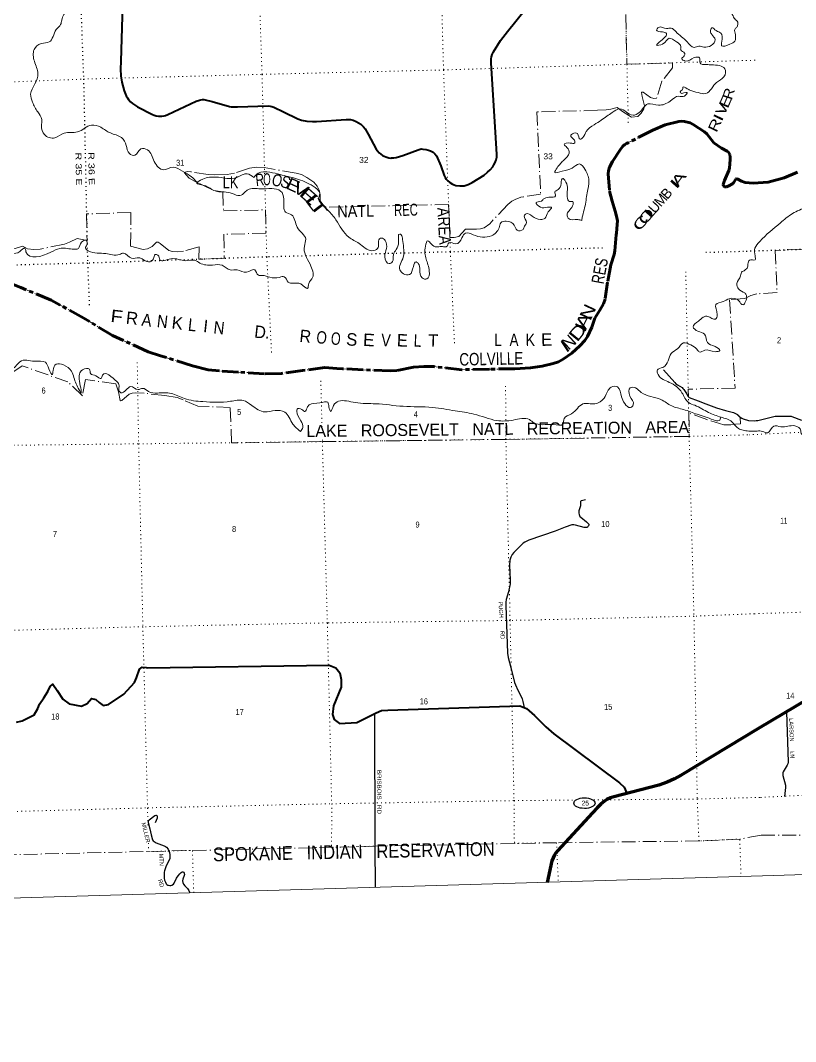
# Model space of a CAD drawing. Header units: feet. Extents: x 489137 to 739700, y 189004 to 379547.
# Drawn here: x 656446 to 679044, y 189004 to 218788 of the extents above; entities that cross this region are included whole.
import ezdxf
from ezdxf.enums import TextEntityAlignment as Align

# ---------------------------------------------------------------- set-up
doc = ezdxf.new("R2010")
doc.units = ezdxf.units.FT
doc.header["$LTSCALE"] = 80
for name, pattern in [('DOT_DASHED', [7.7, 5, -1.2, 0.3, -1.2]), ('DOTTED', [1.5, 0.3, -1.2]), ('LONG_DASH_SHORT_DASH', [9.9, 6, -1.2, 1.5, -1.2])]:
    doc.linetypes.add(name, pattern=pattern)
for name, color, linetype, lineweight in [('11', 7, 'LONG_DASH_SHORT_DASH', 60), ('17', 7, 'Continuous', 25), ('23', 7, 'Continuous', 70), ('26', 7, 'Continuous', 40), ('29', 7, 'Continuous', 25), ('39', 7, 'Continuous', 13), ('4', 7, 'Continuous', 13), ('44', 7, 'DOT_DASHED', 13), ('6', 7, 'DOTTED', 25), ('7', 7, 'DOTTED', 13)]:
    doc.layers.add(name, color=color, linetype=linetype, lineweight=lineweight)
doc.layers.add('30', color=7, linetype='Continuous')
doc.layers.add('41', color=7, linetype='Continuous')

msp = doc.modelspace()

# ---------------------------------------------------------------- linework, layer by layer
at = {"layer": '11'}
for points in [[(677464.66, 214097.12), (677340.85, 214163.49), (677321.69, 214168.96), (677304.69, 214158.47), (677235.06, 214049.62), (677201.66, 214017.73), (677098.34, 213961.15), (677026.07, 213933.21), (676976.09, 213933.62), (676946.05, 213957.68), (676935.99, 213999.13), (676974.95, 214123.29), (677102.25, 214409.29), (677119.42, 214475.89), (677137.89, 214729.13), (677137.2, 214800.6), (677126.09, 214880.67), (677089.63, 214945.79), (677052.74, 214976.31), (676880.81, 215061.21), (676662.71, 215220.79), (676461.5, 215476.73), (676389.79, 215542.35), (676056.96, 215756.97), (675973.49, 215797.46), (675810.24, 215841.48), (675723.55, 215845.93), (675643.62, 215840.98), (675240.87, 215747.31), (674886.17, 215592.38), (674116.62, 215196.13), (674070.95, 215170.93), (674010.94, 215119.78), (673925.9, 215017.39), (673705.49, 214670.34), (673624.18, 214505.93), (673590.84, 214405.84), (673576.08, 214313.65), (673618.16, 213806.21), (673700.57, 213519.84), (673781.2, 213225.36), (673826.46, 213080.29), (673848.69, 212946.84), (673842.19, 212837.5), (673822.01, 212582.09), (673814.28, 212529.98), (673778.36, 212072.9), (673755.33, 211959.34), (673658.66, 211655.93), (673565.46, 211154.91), (673490.33, 210656.4), (673444.17, 210527.03), (673333.74, 210335.3), (673195.22, 210100), (673103.19, 209842.66), (672977.57, 209568.82), (672897.37, 209455.01), (672751.1, 209296.28), (672523.95, 209081.36), (672267.61, 208909.8), (672130.53, 208834.49), (671974.94, 208785.56), (671658.11, 208707.6), (671312.57, 208656.56), (670859.72, 208629.43), (670118, 208617.39), (669317.89, 208601.74), (668498.76, 208692.54), (668207.4, 208694.37), (667904.51, 208670.37), (667416.11, 208578.72), (667229.91, 208563.27), (665836.79, 208628.41), (665669.03, 208636.55), (665317.68, 208660.75), (664666.65, 208576.49), (664059.78, 208494.21), (663566.17, 208484.07), (662804.67, 208532.04), (662245.26, 208563.28), (661917.06, 208600.96), (661458.84, 208711.48), (660532.87, 209009.98)], [(679097.43, 214363.25), (678707.56, 214200.52), (678243.77, 214075.65), (677809.18, 214040.62), (677578.49, 214061.01), (677464.66, 214097.12)], [(660532.87, 209009.98), (660171.11, 209126.6), (659129.95, 209594.83), (658295.29, 210107.01), (657345.49, 210626.16), (656456.14, 210999.62), (655903.65, 211220.76)]]:
    msp.add_lwpolyline(points, dxfattribs=at)
at = {"layer": '17'}
msp.add_ellipse((672888.56, 195959.07), major_axis=(309.24, -1), ratio=0.500121, dxfattribs=at)
at = {"layer": '23'}
for points in [[(680562.45, 199679.6), (677948.07, 198127.92)], [(677948.07, 198127.92), (675708.03, 196772.96), (675513.56, 196664.23), (675296.21, 196568.04), (675060.54, 196484.96), (673747.6, 196144.93), (673645.35, 196113.79), (673543.1, 196067.08), (673469.75, 196020.38), (673367.51, 195929.19), (673261.68, 195826.67), (673128.57, 195679.77), (672106.41, 194564.25), (672057.2, 194504.66), (672009.24, 194430.43), (671972.74, 194364.54), (671942.84, 194277.27), (671804.91, 193648.74)]]:
    msp.add_lwpolyline(points, dxfattribs=at)
at = {"layer": '26'}
for points in [[(670293.9, 215526.55), (670167.68, 217541.06), (670168.81, 217667.99), (670181.4, 217731.16), (670202.46, 217799.29), (670235.24, 217872.56), (670445.7, 218203), (670643.1, 218467.14), (672538.88, 220831.81)], [(659452.29, 220217.19), (659372.36, 217599.94)], [(659372.36, 217599.94), (659365.16, 217364.15), (659374.42, 217172.34), (659402.68, 216988.04), (659474.89, 216729.98), (659525.89, 216593.27), (659566.2, 216527.62), (659599.22, 216479.53), (659657.04, 216411.47), (659711.43, 216363.88), (659863.32, 216267.57), (660298.84, 216040.29), (660340.11, 216020.95), (660399.77, 216004.94), (660470.43, 215993.16), (660524.26, 215991.47), (660572.16, 215996.33), (660636.98, 216006.62), (660673.99, 216016.72), (660747.9, 216043.97), (661565.78, 216429.61), (661665.73, 216465.34), (661709.45, 216475.42), (661751.51, 216482.15), (661788.52, 216482.15), (661830.6, 216475.43), (662034.97, 216427.55), (662542.84, 216277.37), (662590.13, 216269.21), (662631.36, 216266.71), (662770.57, 216270.09), (663663.65, 216298.91), (663724.83, 216291.92), (663775.3, 216280.17), (663830.82, 216259.94), (664115.87, 216124.87), (664534.98, 215913.53), (664643.35, 215876.18), (664794.59, 215850.71), (664959.62, 215842.51), (665080.72, 215843.16), (665940.63, 215903.26), (666073.29, 215899.74), (666146.48, 215878.65), (666230.48, 215839.33), (666369.37, 215758.34), (666446.43, 215688.47), (666497.22, 215623.68), (666587.77, 215474.84), (666812.35, 215037.78), (666852.18, 214982.34), (666900.96, 214930.16), (667000.22, 214851.04), (667096.11, 214808.96), (667189.5, 214784.49), (667246.7, 214774.39), (667268.56, 214776.07), (667331.63, 214782.03), (667400.6, 214793.81), (667599.16, 214851.59), (668039.22, 215014.08), (668127.34, 215039.57), (668179.49, 215037.89), (668272.02, 215026.11), (668345.52, 215005.11), (668399.87, 214989.07), (668475.57, 214943.63), (668531.09, 214898.17), (668576.17, 214834.51), (668699.52, 214549.74), (668798.67, 214266.26), (668825.49, 214209.7), (668862.5, 214155.84), (668902.87, 214112.07), (668960.07, 214064.94), (669040, 214016.89), (669142.63, 213978.18), (669253.66, 213961.34), (669346.18, 213963.02), (669378.15, 213964.71), (669441.2, 213984.14), (669501.1, 214006.94), (669616.15, 214061.57), (669962.08, 214276.97), (670066.2, 214360.28), (670144.39, 214431.9), (670214.24, 214515.15), (670251.04, 214576.13), (670289.06, 214640.63), (670319.34, 214721.43), (670336.16, 214798.86), (670334.58, 214877.19), (670293.9, 215526.55)], [(656335.66, 198324.79), (656492.07, 198360.53), (656850.83, 198531.82), (656951.01, 198721.55), (657004.32, 198849.76), (657125.01, 199025.83), (657243.33, 199215.97), (657316.34, 199362.76), (657387.36, 199426.84), (657518.8, 199248.31), (657686.39, 198993.97), (657865.31, 198852.79), (658229.98, 198784.28), (658395.47, 198860.55), (658518.87, 199008.46), (658644.62, 198979), (658741.53, 198892.44), (658856.68, 198802.26), (659015.26, 198832), (659457.45, 199136.19), (659767.65, 199477.78), (659828.77, 199616.24), (659915.27, 199870.18), (659990.61, 199922.26), (660109.67, 199918.86), (660152.35, 199905.7), (665445.99, 199979.12), (665639.4, 199904.79), (665753.97, 199756.13), (665793, 199563.44), (665792.42, 199341.65), (665569.97, 198794.36), (665545.99, 198539.79), (665591.74, 198401.69), (665747.95, 198282.18), (666249.24, 198315.51), (666813.16, 198590.16), (666972.66, 198664.27), (667157.93, 198674.44), (671008.6, 198794.39), (671204.07, 198718.09), (671428.77, 198519.46), (671765.82, 198180.18), (672000.6, 197981.77), (673911.21, 196552.48), (674051.49, 196424.55), (674122.91, 196242.13)]]:
    msp.add_lwpolyline(points, dxfattribs=at)
at = {"layer": '29'}
for points in [[(675194.89, 208593.84), (675522.83, 208223.52), (675554.46, 208191.11), (675599.18, 208158.36), (675734.85, 208078.52), (675760.85, 208055.01), (675790.04, 208019.06), (675847.54, 207936.03), (675918.03, 207815.72), (675944.29, 207788.81), (676203.2, 207692.14), (676429.99, 207604.51), (676737.61, 207489.92), (677004.81, 207415.77), (677236.09, 207348.37), (677350.61, 207294.44), (677429.2, 207218.05), (677476.35, 207186.59), (677520.88, 207165.93), (677675.82, 207121.5)], [(677675.82, 207121.5), (677859.39, 207114.42), (677896.44, 207114.98), (677943.58, 207121.66), (678446.6, 207243.06), (678482.58, 207246.27), (678884.48, 207247), (678920.9, 207242.88), (678939.49, 207236.89), (679215.45, 207125.6)], [(672920.14, 204802.68), (672803.62, 204780.76), (672790.14, 204775.14), (672783.41, 204769.52), (672775.55, 204759.41), (672772.54, 204746.63), (672774.35, 204680.11), (672771.06, 204634.71), (672764.52, 204597.17), (672729.16, 204489.4), (672723.9, 204452.72), (672723.89, 204420.69), (672732.88, 204372.95), (672741.87, 204348.24), (672757.58, 204324.07), (672782.75, 204297.06), (672947.53, 204165.93), (673000.09, 204117.38), (673014.69, 204092.67), (673013.55, 204072.43), (673004.57, 204049.96), (672991.1, 204025.24), (672977.93, 204011.35), (672959.66, 204000.53), (672932.72, 203998.28), (672877.4, 204002.85), (672627.73, 204069.38), (672577.94, 204079.17), (672556.62, 204079.19), (672522.85, 204072.88), (672331.07, 204011.72), (672034.08, 203891.53), (671263.5, 203624.64), (671210.49, 203601.71), (671154.35, 203569.13), (671104.95, 203538.79), (671049.58, 203488.31), (670831.01, 203268.05), (670786.1, 203206.26), (670741.2, 203128.75), (670713.09, 203042.39), (670705.11, 202890.91), (670723.23, 202472.67), (670723.67, 202356.83), (670675.54, 202125.7), (670607.28, 201894.08), (670597.49, 201821.09), (670593.82, 201722.3), (670646.89, 200335.93), (670665.13, 200211.19), (670743.67, 199916.59), (670853.47, 199482.13), (670880.38, 199409.59), (670949.2, 199249.9), (671044.87, 199066.65), (671071.27, 199001.31), (671091.1, 198922.55), (671129.29, 198747.28)], [(666772.28, 198571.16), (666781.23, 194711.61), (666790.82, 193498.93)], [(678778.47, 198620.78), (678829.04, 197155.37), (678819.39, 197109.12), (678795.26, 197062.87), (678681.65, 196869.62), (678671.18, 196841.73), (678668.94, 196819.26), (678674.75, 196764.26), (678751.06, 196487.13), (678754.27, 196459.74), (678752.64, 196414.49), (678718.97, 196156.37)], [(660386.07, 195391.85), (660438.84, 195526.27), (660443.78, 195553.54), (660441.54, 195571.51), (660432.55, 195589.49), (660416.62, 195602.38), (660394.38, 195602.97), (660364.64, 195586.99), (660202.75, 195464.03), (660172.09, 195436.7), (660165.8, 195414.72), (660165.35, 195391.77), (660219.72, 195210.29), (660260.74, 195035.8), (660300.99, 194889.53), (660318.04, 194855.89), (660342.73, 194835.67), (660400.01, 194805.21), (660638.2, 194716.21), (660670.56, 194695.24), (660699.75, 194672.77), (660749.68, 194618.07), (660790.63, 194520.23), (660803.04, 194450.33), (660806.38, 194385.46), (660798.55, 194335.75), (660692.52, 194126.51), (660641.36, 193986.36), (660632.96, 193945.54), (660636.87, 193772.91), (660647.42, 193709.89), (660670.55, 193651.58), (660695.25, 193608.89), (660715.46, 193586.42), (660742.41, 193570.69), (660758.12, 193561.71), (660800.66, 193558.3), (660834.47, 193557.21), (660859.17, 193566.2), (660908.42, 193597.24), (660928.77, 193620.12), (661000.42, 193770.94), (661045.53, 193838.07), (661094.93, 193900.98), (661131.07, 193931.46), (661164.54, 193952.66), (661182.5, 193952.66), (661195.24, 193943.11), (661218.43, 193918.95), (661227.25, 193877.32), (661222.92, 193849.3), (661184.56, 193743.15), (661173.52, 193689.78), (661179.3, 193640.15), (661202.71, 193593.16), (661240.33, 193544.81), (661312.95, 193467.92), (661357.65, 193406.68), (661388.58, 193338.77)]]:
    msp.add_lwpolyline(points, dxfattribs=at)
at = {"layer": '39'}
for points in [[(677289.2, 219922.94), (677018.26, 219874.91), (676686.89, 219892.3), (676498.78, 220060.71), (676392.59, 220108.3), (676382.19, 219968.88), (676337.53, 219903.16), (676377.62, 219837.68), (676489.24, 219737.82), (676654.82, 219657.53), (676796.82, 219629.05), (676948.18, 219703.66), (677136.83, 219515.1), (677121, 219427.97), (676969.67, 219427.97), (676925.9, 219404.62), (677062.42, 219279.2), (677136.46, 219075.49), (677223.38, 218918.5), (677294.95, 218807.48), (677322.81, 218788.48)], [(658215.1, 219495.09), (658042.53, 219232.38), (657828.43, 219089.55), (657648.56, 218798.41), (657617.67, 218670.55), (657490.54, 218519.96), (657288.3, 218159.67), (657053.36, 218117.11), (656846.23, 217940.19), (656853.41, 217595.56), (656955.85, 217235.32), (656865.01, 216934.45), (656743.83, 216636.82), (656796.5, 216402.29), (656951.27, 216122.08), (657066.29, 215895.26), (657057.02, 215713.53), (657146.57, 215457.8), (657447.73, 215362.98), (657720.46, 215501.32), (658113, 215535.97), (658519.32, 215734.33), (658787.35, 215670.89), (659070.23, 215505), (659390.55, 215372.38), (659531.89, 215142.23), (659622.92, 214906.71), (659779.63, 214856.43), (659956.3, 215040.61), (660146.64, 215015.43), (660347.56, 214669.91), (660620.22, 214433.17), (660896.58, 214511.11), (661172.23, 214389.4), (661428.73, 214228.86), (661592.28, 214072.49)], [(677326.39, 218591.16), (677274.25, 218524.62), (677288.42, 218371.74), (677271.25, 218183.75), (677128.28, 218097.26), (676889.42, 218050.57), (676890.12, 218175.61), (676865.4, 218420.97), (676726.36, 218489.86), (676605.08, 218573.34), (676559.76, 218457.19), (676604.31, 218375.7), (676699.08, 218226.99), (676588.56, 218058.69), (676369.86, 218012.53), (676228.02, 218034.97), (676087.74, 217998.97), (675883.66, 218160.91), (675552.82, 218460.62), (675416.95, 218561.86), (675282.02, 218552.22), (675049.12, 218584.33), (674994.71, 218506.25), (675169.67, 218452.43), (675277.72, 218410.95), (675112.04, 218192.78), (674994.29, 218068.66), (675166.99, 218099.47), (675362.25, 218268.01), (675570.81, 218164.67), (675703.84, 218018.99), (675696.07, 217932.08), (675807.53, 217838.25), (675797.64, 217755.31), (675725.3, 217668.69), (675827.89, 217604.88), (676091.57, 217704.66), (676245.13, 217696.65), (676259.19, 217547.81), (676442.06, 217500.25), (676593.6, 217492.18), (676828.24, 217470.2), (676984.01, 217379.58), (676956.09, 217140.88), (676738.38, 216981.83), (676594.02, 216796.5), (676424.28, 216654.86), (676205.55, 216685.33), (675965.69, 216751.53), (675885.76, 216797.8), (675759.51, 216840.82), (675751.37, 216768.01), (675695.77, 216734.26), (675687.25, 216675.56), (675884.58, 216690.89), (675806.78, 216581.95), (675643.46, 216577.6), (675384.95, 216435.6), (675049.12, 216317.77), (674733.44, 216351.71), (674485.9, 216101.12), (674306.32, 216025.75), (673920.18, 216205.02), (673698.9, 216104.35), (673544.48, 215993.36), (673376.11, 215875.96), (673171.77, 215745.49), (672938.96, 215547.72), (672838.74, 215371.63), (672763.25, 215327.27), (672686.36, 215486.55), (672543.2, 215482.73), (672491.96, 215437), (672596.65, 215294.6), (672603.1, 215204.03), (672475.75, 215212.74), (672297.43, 215165.64), (672380.29, 215085.17), (672447.32, 214917.57), (672295.11, 214723.97), (672091.6, 214486.65), (672026.49, 214355.86), (672241.43, 214391.83), (672531.69, 214478.2), (672742.3, 214600.77), (672901.8, 214445.71), (673017.33, 214124.13), (672970.56, 213759.92), (672895.37, 213326.38), (672833.33, 213080.73), (672810.4, 212957.11)], [(677322.81, 218788.48), (677358.11, 218742.18), (677360.62, 218670.82), (677346.85, 218616.98), (677326.39, 218591.16)], [(663247.3, 214206.72), (663060.8, 214314.67), (662754.89, 214209.73), (662467.1, 214181.9), (661763.52, 214159.13), (661587.03, 214043.52), (661847.53, 213959.72), (662085.14, 213826.91), (662386.91, 213784.53), (662622.04, 213744.41), (662839.72, 213677.62), (662990.37, 213778.42), (663075.25, 213849.25), (663443.74, 213877.21), (663772.51, 213881.93), (664032.64, 213812.23), (664123.78, 213572.68), (664178.15, 213199.06), (664351.9, 213114.96), (664514.77, 212758.34), (664762.27, 212405.99), (664723.24, 212205.32), (664888.72, 211675.35), (664961.67, 211286.09), (664855.29, 211113.87), (664818.68, 210973.76), (664617.48, 211103.5), (664252.93, 211154.29), (664137.73, 211312.54), (663996.96, 211294.68), (663720.52, 211295.38), (663497.05, 211351.94), (663383.93, 211356.99), (663276.84, 211513.45), (663034.54, 211444.48), (662768.36, 211514.02), (662564.66, 211510.61), (662324.94, 211647.4), (662048.33, 211654.14), (661675.5, 211712.78), (661532.15, 211791.63), (661262.08, 211780.41), (660832.84, 211835.52), (660514.92, 211802.85), (660454.64, 211944.42), (660373.61, 211956.38), (660324.31, 211838.11), (660181.5, 211745.58), (659991.46, 211835.29), (659905.86, 211867.29), (659686.3, 211853.38), (659448.32, 212000.29), (659330.32, 211960.85), (658936.18, 211986.65), (658423.42, 212071.81), (658342.63, 212150.31), (658382.56, 212242.35), (658360.04, 212375.04), (658231.03, 212324.8), (658137.13, 212138.79), (657958.11, 212117.89), (657590.34, 212138.34), (657329.06, 212024.51), (656608.22, 212043.62), (656571.3, 212141.45), (656428.5, 212048.92), (656189.96, 211990.14), (655750.37, 212055.06), (654925.36, 212273.05), (654403.32, 212327.7), (653578.69, 212229.11), (652728.4, 212184.28), (651979.9, 212105.87), (651589.86, 212204.37), (651379.71, 212442.77), (651287.15, 212508.87), (651332.13, 212260.02), (651385.09, 212090.03), (651421.07, 211951.84), (651187.2, 211868.99), (650845.11, 211759.05), (650324.83, 211521.36), (650132.58, 211391.22), (649978.7, 211260.08), (649842.19, 211083.02), (649682.93, 210850.91), (649374.93, 210522.09), (649112.15, 210313.44), (648768.14, 210199.41), (648669.56, 210339.96), (648581.62, 210384)], [(672810.4, 212957.11), (672700.88, 212978.39), (672415.18, 213023.21), (672384.69, 213107.09), (672542.87, 213379.5), (672549.61, 213504.71), (672452.62, 213510.19), (672388.52, 213643.59), (672393.09, 213926.02), (672315.12, 214125.6), (672255.09, 214182.47), (672208.66, 214032.02), (672118.63, 213852.17), (672025.64, 213783.14), (672044.68, 213674.76), (671854.15, 213631.37), (671690.27, 213572.56), (671633.19, 213518.61), (671479.02, 213474.17), (671605.67, 213340.42), (671815.42, 213343.99), (671930.78, 213330.94), (671831.23, 213205.28), (671737.49, 213013.23), (671611.27, 212979.62), (671364.34, 213083.95), (671187.09, 213147.79), (671134.26, 213085.89), (671195.94, 212891.93), (671144.24, 212787.71), (671100.35, 212693.78), (670927.54, 212667), (670838.71, 212819.9), (670611.72, 212932.83), (670455.58, 212886.33), (670399.08, 212735.6), (670179.12, 212509.94), (669917.97, 212466.69), (669647.7, 212538.13), (669424.56, 212582.6), (669317.17, 212448.67), (669142.34, 212270.59), (668935.66, 212303.4), (668871.97, 212194.83), (668833.88, 212185.75), (668722.71, 212192.87), (668573.72, 212180.84), (668422.09, 212267.54), (668320.77, 212359.62), (668254.18, 212208.62), (668272.52, 211823.96), (668366.62, 211473.57), (668293.96, 211247.81), (668155.94, 211278.41), (668091.01, 211518.66), (668045.89, 211696.93), (667980.08, 211743.57), (667900.8, 211614.42), (667792.17, 211375.6), (667609.9, 211400.99), (667506.01, 211513.16), (667607.22, 211878.83), (667617.84, 212161.43), (667587.24, 212400.58), (667545.27, 212536.58), (667504.35, 212557.67), (667470.05, 212330.91), (667403.38, 212107.32), (667322.74, 211953.93), (667291.77, 211753.47), (667194.48, 211694.42), (667072.21, 211890.8), (667118.23, 212131.99), (667079.56, 212370.92), (666974.85, 212438.71), (666910.86, 212416.84), (666886.56, 212268.99), (666859.87, 212135.19), (666694.08, 212072.29), (666317.16, 212284.07), (666021.81, 212463.74), (665642.92, 212975.92), (665415.72, 213248.15), (665185.53, 213556.6), (665174.32, 213749.88), (664979.19, 213954.4), (664491.16, 214171.29), (664019.83, 214291.82), (663715.29, 214362.35), (663373.16, 214329.04), (663247.3, 214206.72)], [(680062.03, 213697.97), (679862.6, 213639.71), (679353.45, 213353.29), (678959.71, 213158.2), (678601.37, 212883.72), (677999.36, 212343.27), (677860.04, 212141.95), (677862.66, 211921.93), (677863.17, 211806.84), (677702.11, 211798.54), (677656.37, 211679.63), (677630.61, 211565.54), (677587.97, 211521.47), (677544.63, 211488.06)], [(677563.55, 210841.1), (677381.55, 210955.48), (677332.94, 211113.49), (677442, 211336.19), (677488.97, 211466.5), (677544.63, 211488.06)], [(676872.32, 207214.38), (676509.19, 207354.95), (676106.17, 207562), (675926.47, 207641.91), (675733.12, 207931.17), (675363.91, 208231.88), (675036.97, 208461.12), (675015.22, 208595.64), (675172.68, 208668.4), (675330.89, 208864.18), (675414.12, 209072.08), (675602, 209214.21), (675779.11, 209382.26), (675988.51, 209323.31), (676165.41, 209196.95), (676238.13, 209118.23), (676398.15, 209170.89), (676697.96, 209126.44), (676834.26, 209160.32), (676700.02, 209275.72), (676474.9, 209394.75), (676385.61, 209640.4), (676197.8, 209722.11), (676059.15, 209851.5), (676209.99, 210020.87), (676490.9, 210155.4), (676706.94, 210074.44), (676759.96, 210204.91), (676719.73, 210502.28), (676933.38, 210586.62), (677111.84, 210671.4), (677403.23, 210597.11), (677455.79, 210517.85), (677532.94, 210499.74), (677570.08, 210554.47)], [(677563.55, 210841.1), (677610.17, 210768.33), (677605.16, 210628.11), (677570.08, 210554.47)], [(646906.45, 205334.84), (647147.62, 205752.19), (647427.5, 205925), (647544.53, 206000.71), (647595.87, 206193.65), (647940.81, 206499.26), (648699.15, 206965.11), (649317.31, 207239.69), (649561.44, 207240.14), (649820.28, 207370.04), (650340.64, 207680.33), (650505.19, 207789.57), (650607.49, 207661.22), (650834.8, 207536.2), (650728.99, 207267.2), (650656.7, 207178.57), (650764.1, 207161.26), (650790.56, 206926.04), (650892.32, 206817.84), (651025.23, 206676.19), (651087.31, 206693.98), (650958.88, 206894.22), (650909.46, 207082.46), (651046.48, 207315.99), (651114.3, 207723.12), (650995.34, 207871.19), (651036.74, 207983.2), (651234.6, 207978.38), (651569.26, 207838.08), (651758.6, 207774.56), (651751.35, 207592.88), (651807.19, 207541.94), (651834.47, 207804.81), (652038.95, 207854.62), (652353.4, 208092.88), (652544.98, 208021.35), (652720.02, 208040.13), (653086.88, 208205.17), (653357.94, 208405.98), (653427.73, 208512.69), (653867.82, 208806.73), (654245.66, 209089.02), (654418.39, 209043.21), (654568.86, 209075.45), (654635.54, 208845.32), (654722.08, 208853.68), (654772.02, 209099.01), (655105.84, 209065.55), (655640.54, 209065.68), (656168.38, 208944.63), (656143.62, 208738.29), (656190.35, 208650.8), (656429.75, 208828.58), (656859, 208848.08), (657172.61, 208816.11), (657278.64, 208623.33), (657377.87, 208458.6), (657398.95, 208576.12), (657484.84, 208759.89), (657703.3, 208739.5), (657930.09, 208558), (658067.02, 208190.61), (658159.95, 208010), (658207.36, 207922.12), (658169.93, 208265.95), (658257.89, 208599), (658457.18, 208616.4), (658495.01, 208484.32), (658647.95, 208423.87), (658795.22, 208349.15), (658839.23, 208439.04), (659253.76, 208254.48), (659326.22, 208135.19), (659316.21, 207999.99), (659377.4, 207931.1), (659667.21, 208110.22), (659875.4, 208020.99), (660011.65, 208056.89), (660179.57, 207964.57), (660439.94, 207919.87), (660838.82, 207909.53), (661225.79, 207759.64), (661765.3, 207670.05), (662572.14, 207679.44), (662942.71, 207705.44), (663188.7, 207560.75), (663569.11, 207369.23), (663872.71, 207409.58), (664152.41, 207362.59), (664389.67, 207016.02), (664607.35, 206797.98)], [(664607.35, 206797.98), (664678.83, 206916.84), (664619.28, 207106.83), (664500.75, 207390.01), (664509.16, 207452.75), (664652.69, 207442.46), (664741.06, 207382.3), (664800.88, 207484.72), (664867.01, 207577.22), (665174.26, 207631.79), (665407.83, 207650.11), (665441.63, 207517.92), (665489.64, 207382.07), (665575.7, 207559.8), (665719.76, 207680.6), (666209.11, 207641.2), (666807.28, 207606.72), (667602.21, 207533.12), (668464.62, 207501.64), (669123.09, 207400.2), (669666.31, 207307.8), (670335.21, 207117.91), (670813.02, 207132.66), (671286.85, 207145.28), (671423.03, 207052.43), (671669.09, 206996.28), (671979.9, 207000.6), (672264.81, 207017.88), (672298.87, 207178.28), (672513.08, 207317.08), (672842.43, 207602.11), (673191.41, 207605.36), (673459.46, 207767.77), (673578.34, 208000.81), (673668.67, 208093.96), (673856.24, 208096.94), (673968.73, 207813.59), (674062.72, 207618.48), (674233.51, 207493.97), (674313.98, 207578.79), (674214.39, 207832.24), (674224.06, 208074.48), (674373.54, 208068.37), (674546.57, 207935.86), (675119.07, 207729.29), (675432.67, 207546.08), (675778.51, 207440.35), (676177.74, 207299.74), (676654.18, 207139.01), (676814.17, 207117.06), (676870.06, 207215.34)], [(676870.06, 207215.34), (677190.49, 207078.69), (677381.31, 206884.13), (677513.72, 206837.25), (677679.29, 206806.37)], [(677678.43, 206806.53), (677922.94, 206813.07), (678078.74, 206800.97), (678227.69, 206758.31), (678407.53, 206955.15), (678611.99, 206936.87), (679024.5, 206963.06), (679199.49, 206822.46), (679210.97, 206736.07), (679342.82, 206666.5), (679391.26, 206563.37), (679596.42, 206476.46), (679984.12, 206364.36), (680238.64, 206406.59), (680333.44, 206202.29), (680499.69, 205976.53), (680625.39, 205858.25), (680801.58, 205687.41), (680957.86, 205663.21), (681056.24, 205675.13), (681194.39, 205803.7), (681622.43, 205640.66), (681906.83, 205181.22), (682036.74, 204748.88), (682049.42, 204725.18)]]:
    msp.add_spline(points, degree=3, dxfattribs=at)
at = {"layer": '4'}
msp.add_lwpolyline([(489136.84, 372822.34), (519705.79, 373516.18), (550270.46, 374252.07), (580830.76, 375029.99), (611393.28, 375849.96), (641954.65, 376711.97), (672514.8, 377616.02), (703073.68, 378562.1), (733631.22, 379547.32), (739699.91, 195787.95), (708889.59, 194791.66), (678077.93, 193837.75), (647264.99, 192926.23), (616450.81, 192057.09), (585635.48, 191230.33), (554819.03, 190445.97), (524001.53, 189703.99), (493183.04, 189004.41)], close=True, dxfattribs=at)
msp.add_lwpolyline([(489136.84, 372822.34), (519705.79, 373516.18), (550270.46, 374252.07), (580830.76, 375029.99), (611393.28, 375849.96), (641954.65, 376711.97), (672514.8, 377616.02), (703073.68, 378562.1), (733631.22, 379547.32), (739699.91, 195787.95), (708889.59, 194791.66), (678077.93, 193837.75), (647264.99, 192926.23), (616450.81, 192057.09), (585635.48, 191230.33), (554819.03, 190445.97), (524001.53, 189703.99), (493183.04, 189004.41)], close=True, dxfattribs=at)
at = {"layer": '44'}
for points in [[(683808.2, 223204.29), (683656.83, 222710.34), (683250.24, 222683.39), (683104.19, 222495.16), (682908.96, 222150.32), (682779.31, 221748.29), (683536.35, 221753.1), (683629.61, 217728.24), (682189.22, 217708.21), (682234.69, 217183.01), (682523.82, 216806.47), (682247.72, 216139.02), (682213.45, 215563.62), (682145.7, 215321.99), (681976.86, 215077.83), (681881.67, 214919.97), (681733.76, 214765.5), (681046.67, 214217.92), (681080.23, 212176.65), (678451.19, 212079.67), (678505.3, 210857.65), (677917.88, 210812.22), (677741.99, 210764.81), (677568.21, 210676.52)], [(674097.44, 218922.84), (674126.8, 217507.76), (675451.93, 217549.06), (675457.75, 217410.41), (675148.38, 217013.37), (674989.35, 216520.03), (674910.12, 216513.46), (674811.21, 216542.82), (674600.54, 216695.81), (674566.59, 216697.73), (674550.53, 216684.18), (674576.42, 216571.94), (674640.07, 216293.34), (674623.26, 216205.15), (674546.2, 216084.57), (674446.18, 215988.98), (674261.42, 215962.79), (673997.66, 216136.36), (673843.25, 216250.71), (673659.33, 216204.69), (673518.29, 216180.35), (673273.57, 216166.61), (671503.27, 216120.34), (671610.92, 213721.71), (671111.52, 213645.82), (671035.67, 213628.85), (670869.22, 213568.6), (670770.05, 213515.45), (670653.3, 213421.84), (670127.7, 212858.71), (669962.58, 212739.37), (669859.88, 212707.47), (669746.08, 212695.61), (669417.52, 212695.62), (669224.84, 212487.86), (669094.9, 212452.32), (668966.78, 212453.45), (668929.55, 213421.54)], [(677464.66, 214097.12), (677340.85, 214163.49), (677321.69, 214168.96), (677304.69, 214158.47), (677235.06, 214049.62), (677201.66, 214017.73), (677098.34, 213961.15), (677026.07, 213933.21), (676976.09, 213933.62), (676946.05, 213957.68), (676935.99, 213999.13), (676974.95, 214123.29), (677102.25, 214409.29), (677119.42, 214475.89), (677137.89, 214729.13), (677137.2, 214800.6), (677126.09, 214880.67), (677089.63, 214945.79), (677052.74, 214976.31), (676880.81, 215061.21), (676662.71, 215220.79), (676461.5, 215476.73), (676389.79, 215542.35), (676056.96, 215756.97), (675973.49, 215797.46), (675810.24, 215841.48), (675723.55, 215845.93), (675643.62, 215840.98), (675240.87, 215747.31), (674886.17, 215592.38), (674116.62, 215196.13), (674070.95, 215170.93), (674010.94, 215119.78), (673925.9, 215017.39), (673705.49, 214670.34), (673624.18, 214505.93), (673590.84, 214405.84), (673576.08, 214313.65), (673618.16, 213806.21), (673700.57, 213519.84), (673781.2, 213225.36), (673826.46, 213080.29), (673848.69, 212946.84), (673842.19, 212837.5), (673822.01, 212582.09), (673814.28, 212529.98), (673778.36, 212072.9), (673755.33, 211959.34), (673658.66, 211655.93), (673565.46, 211154.91), (673490.33, 210656.4), (673444.17, 210527.03), (673333.74, 210335.3), (673195.22, 210100), (673103.19, 209842.66), (672977.57, 209568.82), (672897.37, 209455.01), (672751.1, 209296.28), (672523.95, 209081.36), (672267.61, 208909.8), (672130.53, 208834.49), (671974.94, 208785.56), (671658.11, 208707.6), (671312.57, 208656.56), (670859.72, 208629.43), (670118, 208617.39), (669317.89, 208601.74), (668498.76, 208692.54), (668207.4, 208694.37), (667904.51, 208670.37), (667416.11, 208578.72), (667229.91, 208563.27), (665836.79, 208628.41), (665669.03, 208636.55), (665317.68, 208660.75), (664666.65, 208576.49), (664059.78, 208494.21), (663566.17, 208484.07), (662804.67, 208532.04), (662245.26, 208563.28), (661917.06, 208600.96), (661458.84, 208711.48), (660532.87, 209009.98)], [(668929.55, 213421.54), (665360.81, 213336.06), (665202.75, 213458.74), (665153.17, 213522.53), (665136.86, 213585.53), (665170.87, 213731.61), (665165.29, 213822.56), (665100.04, 213958.41), (664997.8, 214071.74), (664795.47, 214206.47), (664636.1, 214291.52), (664483.15, 214334.49), (663548.56, 214495.53), (663323.96, 214511.24), (663119.65, 214482.36), (662689.16, 214333.91), (662477.53, 214295.07), (662116.29, 214284.44), (661920.4, 214296.18), (661411.96, 214371.4), (661319.44, 214380.12), (661222.94, 214357.52), (661367.49, 214192.41), (661524.85, 214096.62), (661805.01, 213964.84), (662080.31, 213829.64), (662350.6, 213789.58), (662365.61, 213231.28), (663588.45, 213263.94), (663603.47, 212583), (662375.62, 212550.29), (662386.67, 211851.36), (661650.96, 211823.82), (661655.84, 212180.81), (661200.26, 212059.85), (661037.89, 212037.71), (660882.06, 212048.34), (660770.41, 212074.91), (660521.56, 212285.26), (660460.62, 212321.21), (660413.56, 212320.3), (660282.65, 212195.17), (660148.96, 212129.85), (660023.48, 212108.5), (659659.42, 212206.32), (659667.37, 213183.48), (658369.69, 213145.02), (658389.71, 212366.44), (658103.89, 212431.05), (657880.6, 212321.21), (657726.5, 212262.03), (657017.8, 212115.13), (656839.39, 212105.04), (656652.45, 212130.15), (656519.02, 212202.76), (656223.53, 212116.99)], [(679097.43, 214363.25), (678707.56, 214200.52), (678243.77, 214075.65), (677809.18, 214040.62), (677578.49, 214061.01), (677464.66, 214097.12)], [(660532.87, 209009.98), (660171.11, 209126.6), (659129.95, 209594.83), (658295.29, 210107.01), (657345.49, 210626.16), (656456.14, 210999.62), (655903.65, 211220.76)], [(677568.21, 210676.52), (677119.35, 210641.36), (677281.07, 208064.52), (675910.54, 208031.94), (675925.56, 207799.11), (676715.33, 207496.12), (677217.99, 207352.1), (677343.21, 207296.23), (677426.24, 207211.15), (677438.56, 207021.79), (677293.62, 207016.27), (677153.14, 206988.53), (676952.19, 206991.81), (676461.22, 207148.31), (675930.37, 207338.81), (675944.72, 206656.13), (670582.7, 206568.39), (665251.93, 206503.92), (662600.62, 206466.37), (662564.75, 207499.71), (661620.01, 207541.36), (661190.76, 207719.58), (661014.89, 207788.82), (660653.67, 207847.09), (660052.73, 207915.44), (659814.3, 207930.57), (659700.97, 207916.4), (659704.51, 207912.85), (659614.91, 207889.54), (659397.47, 207699.19), (659368.06, 207696.69), (659348.87, 207705.77), (659300.19, 207958.6), (659223.61, 208190.27), (658341.13, 208310.64), (658252.56, 207839.75), (657831.39, 208242.51), (656497.55, 208712.23), (656113.22, 208448.13)], [(678041.88, 195025.38), (681581.03, 195033.83), (682817.45, 195076.4), (688106.07, 195214.07), (692277.13, 195294.19), (693348.37, 195309.21), (697631.58, 195284.48), (704130.55, 195544.88), (708855.83, 195843.14)], [(678041.88, 195025.38), (677416.88, 194908.55), (676226.73, 194857.47), (672077.29, 194805.2), (666801.25, 194702.85), (647226.84, 194246.7)]]:
    msp.add_lwpolyline(points, dxfattribs=at)
at = {"layer": '6'}
msp.add_line((677526.7, 212047.63), (676431.91, 212015.15), dxfattribs=at)
for points in [[(657574.45, 239184.51), (657603.89, 238296.2), (657773.22, 232964.31), (657955.8, 227665.03), (658082.83, 222332.04), (658286.4, 217077.68), (658402.3, 211708.1), (658456.74, 210412.75)], [(708317.2, 212878.3), (707594.13, 212865.27), (702329.94, 212690.27), (697115.89, 212573.78), (691754.22, 212415.18), (686422.58, 212364.79), (681106.57, 212173.64), (677526.7, 212047.63)], [(673420.47, 212150.24), (668981.96, 212037.4), (663629.22, 211888.26), (658402.3, 211708.1), (655900.12, 211641.08)]]:
    msp.add_lwpolyline(points, dxfattribs=at)
at = {"layer": '7'}
for p, q in [((677358.22, 217613.27), (677916.05, 217626.92)), ((665202.63, 208274.8), (665239.03, 206899.5)), ((660176.66, 194791.49), (660182.68, 194546.7)), ((670845.62, 194790.27), (672075.06, 194804.06)), ((672075.06, 194804.06), (672128.05, 193639.77)), ((676226.73, 194857.47), (677416.88, 194908.55)), ((677419.37, 194890.47), (677452.27, 193818.83)), ((660181.25, 194545.18), (661462.3, 194582.8)), ((661461.87, 194574.76), (661497.77, 193342)), ((665520.74, 194672.11), (666779.76, 194703.14)), ((666779.76, 194703.14), (666791.27, 193497.09))]:
    msp.add_line(p, q, dxfattribs=at)
for points in [[(668043.5, 239494.92), (668061.98, 238571.92), (668262.06, 233297.3), (668445.33, 227971.82), (668638.42, 222656.68), (668781.03, 217344.27), (668981.96, 212037.4), (669099.07, 209364.23)], [(662706.41, 239336.06), (662735.01, 238439.58), (662910.01, 233121.96), (663116.93, 227817.26), (663307.58, 222518.19), (663490.27, 217214.89), (663566.47, 214293.86)], [(673606.49, 233883.92), (673616.11, 233472.7), (673788.78, 228167.11), (674010.33, 222919.26), (674127.29, 217509.38), (674168.87, 215786.15)], [(646577.8, 216708.96), (647640.42, 216740.6), (652915.23, 216863.52), (658286.4, 217077.68), (663490.27, 217214.89), (668781.03, 217344.27), (674127.29, 217509.38), (677358.22, 217613.27)], [(663575.35, 213953.2), (663629.22, 211888.26), (663769.32, 209032.16)], [(675843.86, 211457.37), (675943.03, 206643.98), (676081.49, 201412.13), (676178.24, 196080.37), (676226.73, 194857.47)], [(659851.8, 208815.44), (659892.41, 206442.79), (660015.57, 201103.65), (660151.39, 195819.29), (660163.73, 195317.34)], [(670591.57, 208122.38), (670597.38, 206607.96), (670722.07, 201287.01), (670836.94, 196032.36), (670845.62, 194790.27)], [(708484.4, 207594.85), (707734.31, 207571.71), (702427.72, 207346.6), (697161.09, 207131.13), (691852.5, 207109.9), (686551.12, 207008.18), (681301.3, 206878.17), (677688.47, 206703.42)], [(654565.69, 206377.01), (659890.5, 206438.71), (665249.51, 206503.31), (670586.3, 206569.35), (675944.72, 206656.13), (677688.47, 206703.42)], [(665248.03, 206559.1), (665249.51, 206503.31), (665393.44, 201217.15), (665520.99, 195940.64), (665519.04, 194668.26)], [(677846.48, 201483.83), (676081.49, 201412.13), (670722.07, 201287.01), (665393.44, 201217.15), (660015.57, 201103.65), (654676.83, 200958.9), (649344.76, 200866.77), (647038.65, 200759.51)], [(677846.48, 201483.83), (681418.76, 201597.87), (684151.69, 201634.37)], [(708819.91, 196993.61), (708321.23, 196986.46), (702942.41, 196699.97), (697608.2, 196510.13), (692234.39, 196557.04), (686932.44, 196418.95), (681524.87, 196298.95), (678008.67, 196125.94)], [(652404.84, 195614.01), (654790.43, 195675.99), (660163.42, 195821.62), (665520.99, 195940.64), (670836.94, 196032.36), (672615.94, 196048.35)], [(673163.87, 196053.28), (676178.24, 196080.37), (678008.67, 196125.94)]]:
    msp.add_lwpolyline(points, dxfattribs=at)

# ---------------------------------------------------------------- texts
at = {"layer": '17'}
msp.add_text('25', height=140, dxfattribs=at).set_placement((672914.61, 195890.76), align=Align.CENTER)
at = {"layer": '30'}
for s, rotation, width, p in [('PUGH', 272.192, 0.9, (670395.72, 201600.38)), ('RD', 272.192, 0.85, (670441.56, 200860.49)), ('LN', 271.976, 0.9, (678891.8, 197366.41)), ('BRISBOIS   RD', 270.209, 1.15, (666849.83, 196285.85)), ('MTN', 271.127, 0.95, (660498.04, 194307.39))]:
    msp.add_text(s, height=120, rotation=rotation, dxfattribs=dict(at, width=width)).set_placement(p, align=Align.CENTER)
for s, rotation, p in [('LARSON', 271.976, (678866.68, 198094.2)), ('MILLER', 283.229, (660046.38, 195087.12)), ('RD', 288.504, (660489.66, 193602.25))]:
    msp.add_text(s, height=120, rotation=rotation, dxfattribs=at).set_placement(p, align=Align.CENTER)
at = {"layer": '41'}
for s, height, rotation, width, p in [('E', 292.8, 67.093, 1.45, (677140.31, 216375.01)), ('R', 292.8, 72.891, 1.15, (677232.7, 216609.54)), ('V', 292.8, 65.253, 1.3, (677032.39, 216144.61)), ('I', 292.8, 64.46, 1.6, (676927.46, 215896.25)), ('R', 292.8, 64.46, 1.35, (676820.61, 215672.62)), ('A', 292.8, 53.238, 1.65, (675751.64, 214076.58)), ('I', 292.8, 48.569, 2.15, (675634.87, 213923.27)), ('O', 292.8, 48.569, 1.55, (674797.26, 212974.21)), ('L', 292.8, 48.569, 1.95, (674946.79, 213143.64)), ('C', 292.8, 48.569, 1.65, (674635.54, 212790.98)), ('F', 363, 353.711, 1.2, (659236.32, 209977.96)), ('A', 363, 353.711, 0.9, (660107.68, 209868.39)), ('N', 363, 353.711, 0.9, (660567.54, 209829.24)), ('L', 363, 353.711, 0.9, (661438.67, 209726.87)), ('N', 363, 353.711, 0.9, (662218.05, 209644.55)), ('D', 363, 353.711, 0.95, (663416.98, 209520.87)), ('R', 363, 354.405, 0.95, (664736.04, 209397.77)), ('O', 363, 354.405, 0.8, (665211.92, 209360.85)), ('O', 363, 355.704, 0.75, (665628.02, 209326)), ('E', 363, 356.761, 1.05, (666594.9, 209288.5)), ('V', 363, 356.761, 0.85, (667093.27, 209279.94)), ('L', 363, 357.98, 0.8, (668014.91, 209269.91)), ('L', 363, 0.376, 0.8, (670371.64, 209291.41)), ('A', 363, 0.376, 0.8, (670836.94, 209293.23)), ('K', 363, 0.376, 0.85, (671313.66, 209290.28))]:
    msp.add_text(s, height=height, rotation=rotation, dxfattribs=dict(at, width=width)).set_placement(p, align=Align.CENTER)
for s, height, rotation, p in [('B', 292.8, 48.569, (675391.14, 213647.14)), ('M', 292.8, 48.569, (675221.37, 213454.78)), ('U', 292.8, 48.569, (675035.95, 213244.68)), ('R', 363, 353.711, (659682.29, 209924.27)), ('K', 363, 353.711, (661001.54, 209783.54)), ('I', 363, 353.711, (661827.75, 209694.94)), ('.', 363, 354.405, (663632.97, 209505.59)), ('S', 363, 355.704, (666093.13, 209302.34)), ('E', 363, 357.98, (667576.25, 209275.78)), ('T', 363, 357.98, (668474.3, 209269.55)), ('E', 363, 0.376, (671788.93, 209297.5))]:
    msp.add_text(s, height=height, rotation=rotation, dxfattribs=at).set_placement(p, align=Align.CENTER)
at = {"layer": '44'}
for s, height, rotation, width, p in [('LK', 350, 359.824, 0.8, (662341.16, 213894.64)), ('NATL', 350, 1.372, 0.9, (665685.83, 213040.05)), ('REC', 350, 1.372, 0.7, (667344.04, 213080.49)), ('AREA', 350, 272.972, 0.85, (668599.61, 213323.04)), ('RES', 363.6, 79.43, 0.75, (673444.59, 211081.97)), ('COLVILLE', 363.6, 1.121, 0.8, (669247, 208718.66)), ('SPOKANE   INDIAN   RESERVATION', 400, 1.163, 0.9, (662065.21, 194260.99))]:
    msp.add_text(s, height=height, rotation=rotation, dxfattribs=dict(at, width=width)).set_placement(p)
for s, height, rotation, width, p in [('R', 350, 5.75, 0.75, (663443, 213968.63)), ('O', 350, 359.25, 0.6, (663629.95, 213980.73)), ('O', 350, 346.632, 0.8, (663891.21, 213954.86)), ('S', 350, 341.003, 0.85, (664122.77, 213908.97)), ('E', 350, 335.55, 1.15, (664322.84, 213824.78)), ('V', 350, 331.469, 1.4, (664534.38, 213707.28)), ('E', 350, 318.721, 1.65, (664736.1, 213536.46)), ('L', 350, 307.237, 1.75, (664856.24, 213373.73)), ('T', 350, 307.419, 1.75, (664997.07, 213220.52)), ('N', 363.6, 65.06, 1.25, (673151.47, 210207.16)), ('A', 363.6, 63.515, 1.4, (673025.9, 209942.99)), ('D', 363.6, 50.828, 1.45, (672834.71, 209584.27)), ('I', 363.6, 58.357, 1.3, (672938.3, 209742.76)), ('I', 363.6, 33.793, 1.4, (672423.39, 209134.39))]:
    msp.add_text(s, height=height, rotation=rotation, dxfattribs=dict(at, width=width)).set_placement(p, align=Align.CENTER)
msp.add_text('N', height=363.6, rotation=42.415, dxfattribs=at).set_placement((672558.43, 209271.24), align=Align.CENTER)
msp.add_text('LAKE   ROOSEVELT   NATL   RECREATION   AREA', height=350, rotation=0.625, dxfattribs=at).set_placement((664783.54, 206636.82))
at = {"layer": '6', "width": 1.35}
for s, p in [('R 35 E', (658058.95, 214452.98)), ('R 36 E', (658432.26, 214464.35))]:
    msp.add_text(s, height=175, rotation=271.21, dxfattribs=at).set_placement(p, align=Align.CENTER)
at = {"layer": '7'}
for s, width, p in [('32', 1.05, (666320.62, 214632.36)), ('33', 1.05, (671692.92, 214737.37)), ('31', 0.85, (660984.31, 214548.18)), ('6', 0.85, (657059.42, 207905.94)), ('5', 0.85, (662761.39, 207280.1)), ('4', 0.85, (667910.59, 207208.91)), ('3', 0.85, (673579.37, 207400.48)), ('8', 0.85, (662614.51, 203867.8)), ('9', 0.85, (667962.94, 203996.41)), ('10', 0.85, (673379.64, 204014.11)), ('7', 0.85, (657393.88, 203722.45)), ('16', 0.85, (668085.33, 198838.76)), ('17', 0.85, (662716.71, 198527.86)), ('15', 0.85, (673462.34, 198679.97)), ('18', 0.85, (657343.29, 198398.35))]:
    msp.add_text(s, height=175, dxfattribs=dict(at, width=width)).set_placement(p)
for s, width, p in [('2', 0.85, (678563.04, 209374.3)), ('11', 0.65, (678702.57, 204107.32)), ('14', 0.85, (678890.5, 199005.26))]:
    msp.add_text(s, height=175, dxfattribs=dict(at, width=width)).set_placement(p, align=Align.CENTER)

doc.saveas('drawing.dxf')
